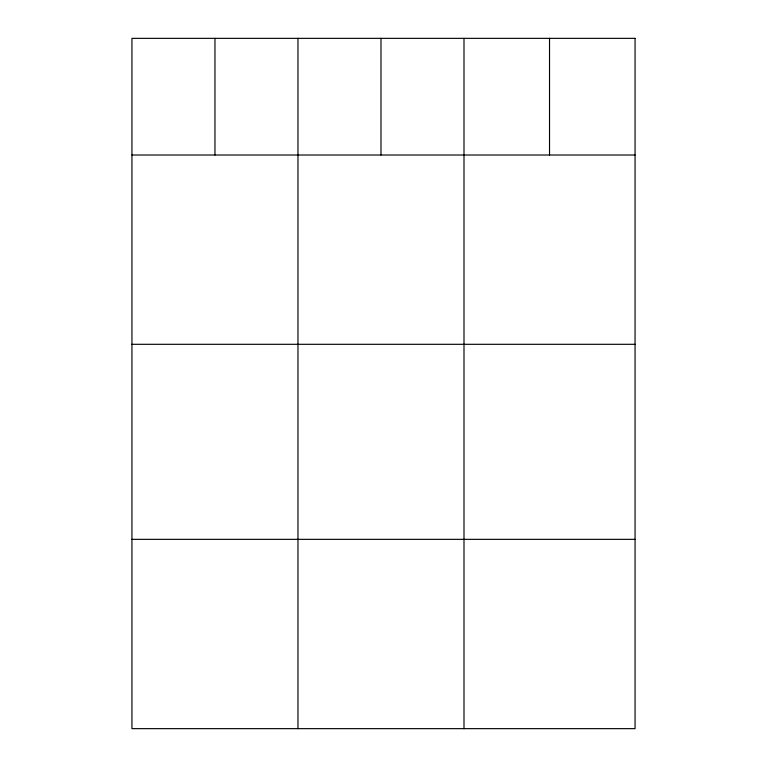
<?xml version="1.0" encoding="UTF-8"?>
<svg xmlns="http://www.w3.org/2000/svg" width="767" height="767" viewBox="0 0 767 767"><rect width="100%" height="100%" fill="white"/><g stroke="black" fill="none" stroke-linecap="round" stroke-linejoin="round"><path stroke-width="1.15" d="M131.943 155.011L635.057 155.011M131.943 344.306L635.057 344.306M131.943 539.345L635.057 539.345M549.527 38.35L549.527 155.011M463.997 38.35L463.997 728.65M380.988 38.35L380.988 155.011M297.97 38.35L297.97 728.65M214.961 38.35L214.961 155.011M635.057 38.35L131.943 38.35L131.943 728.65L635.057 728.65L635.057 38.35"/></g></svg>
